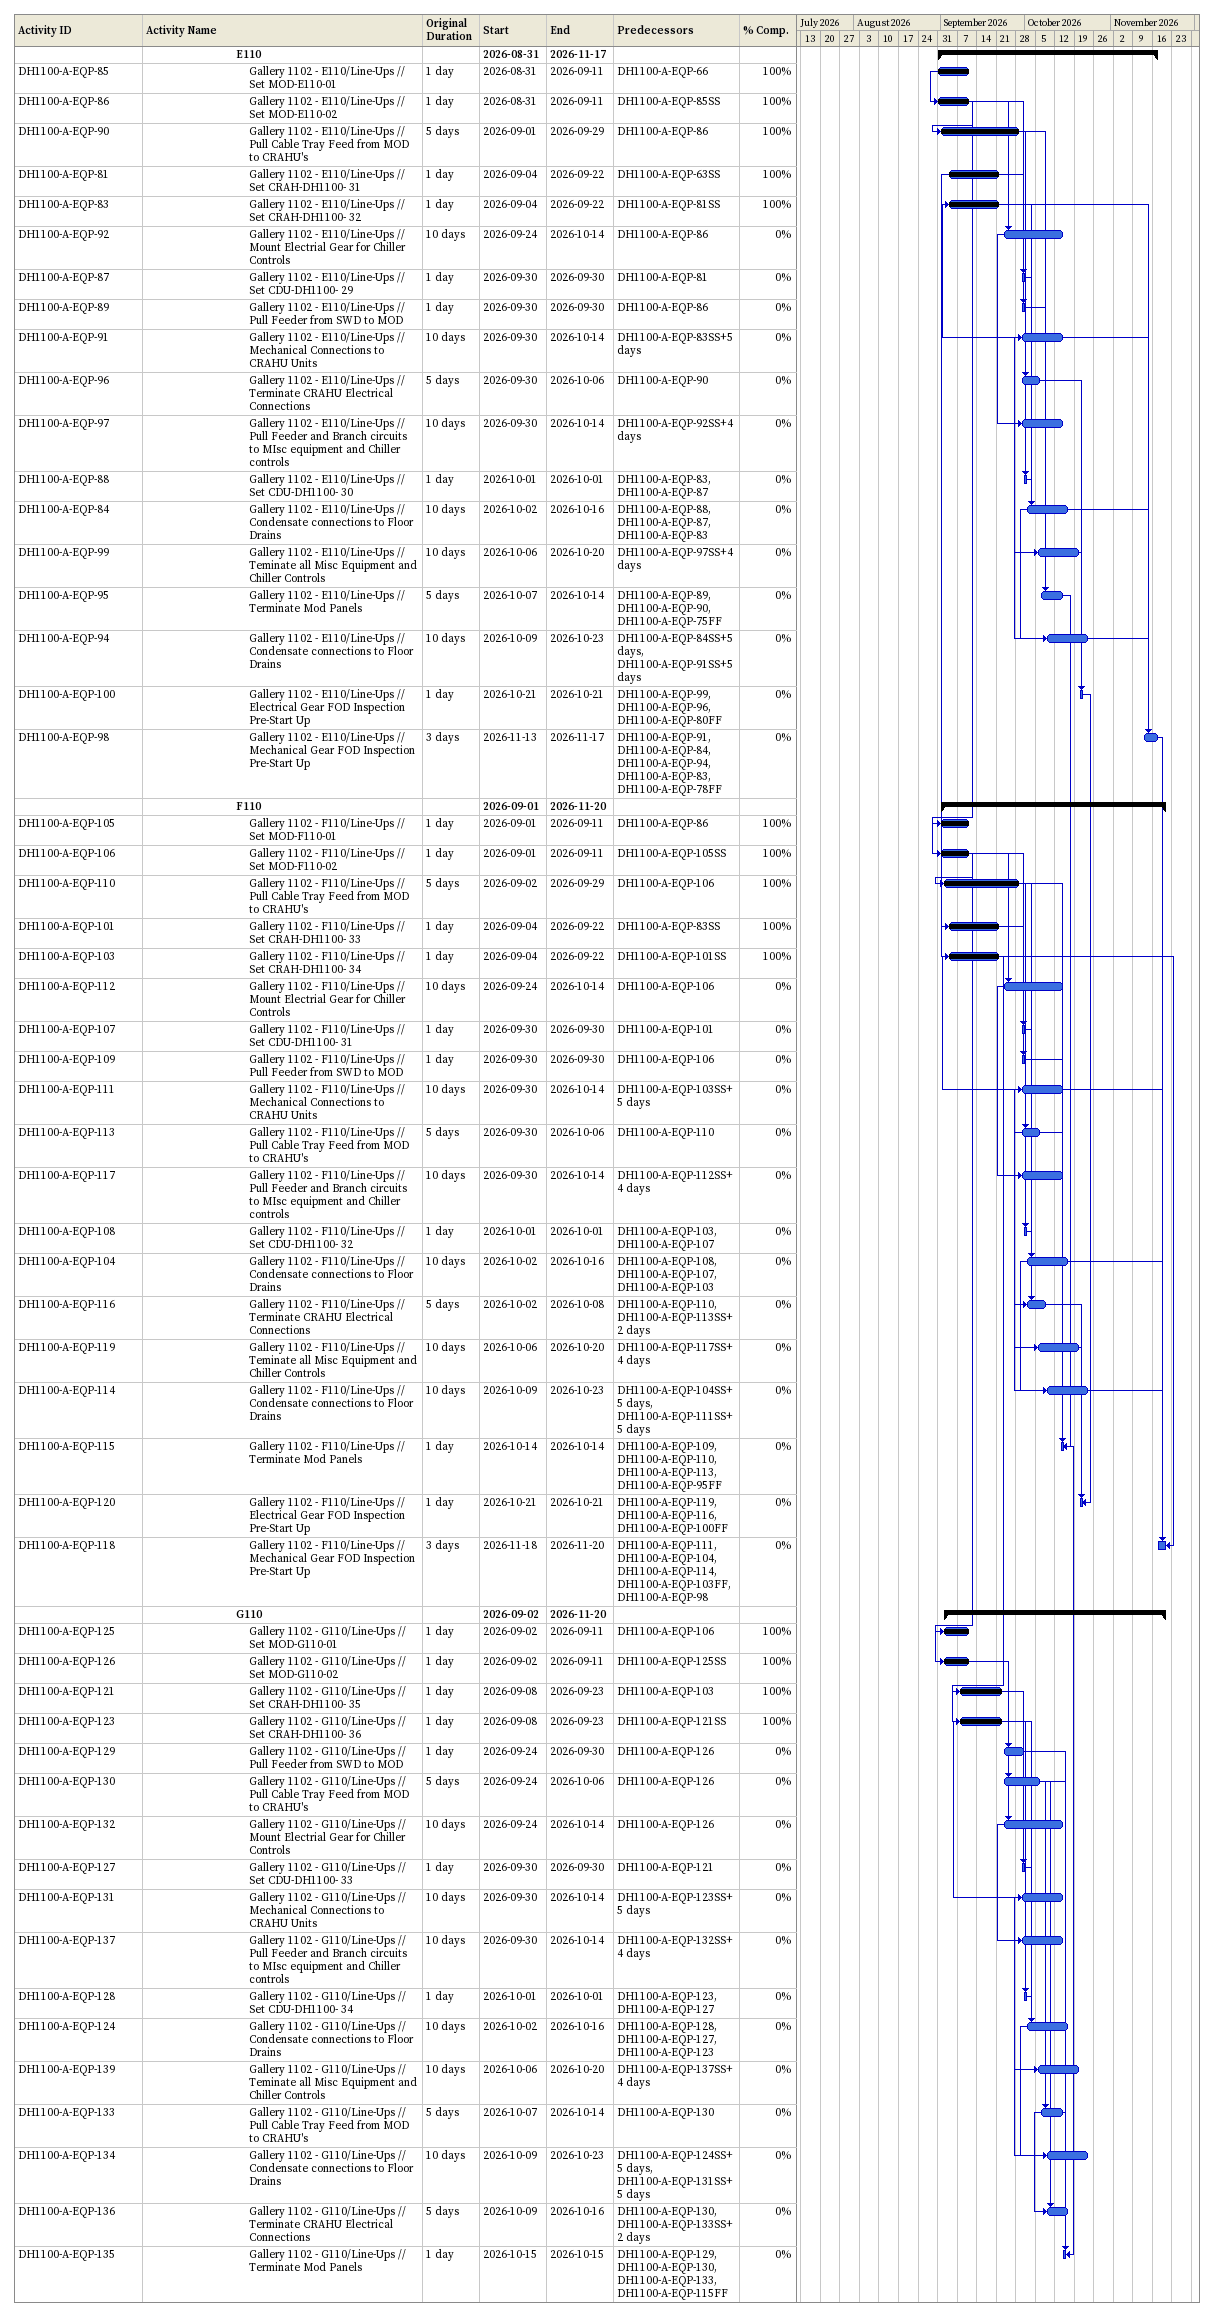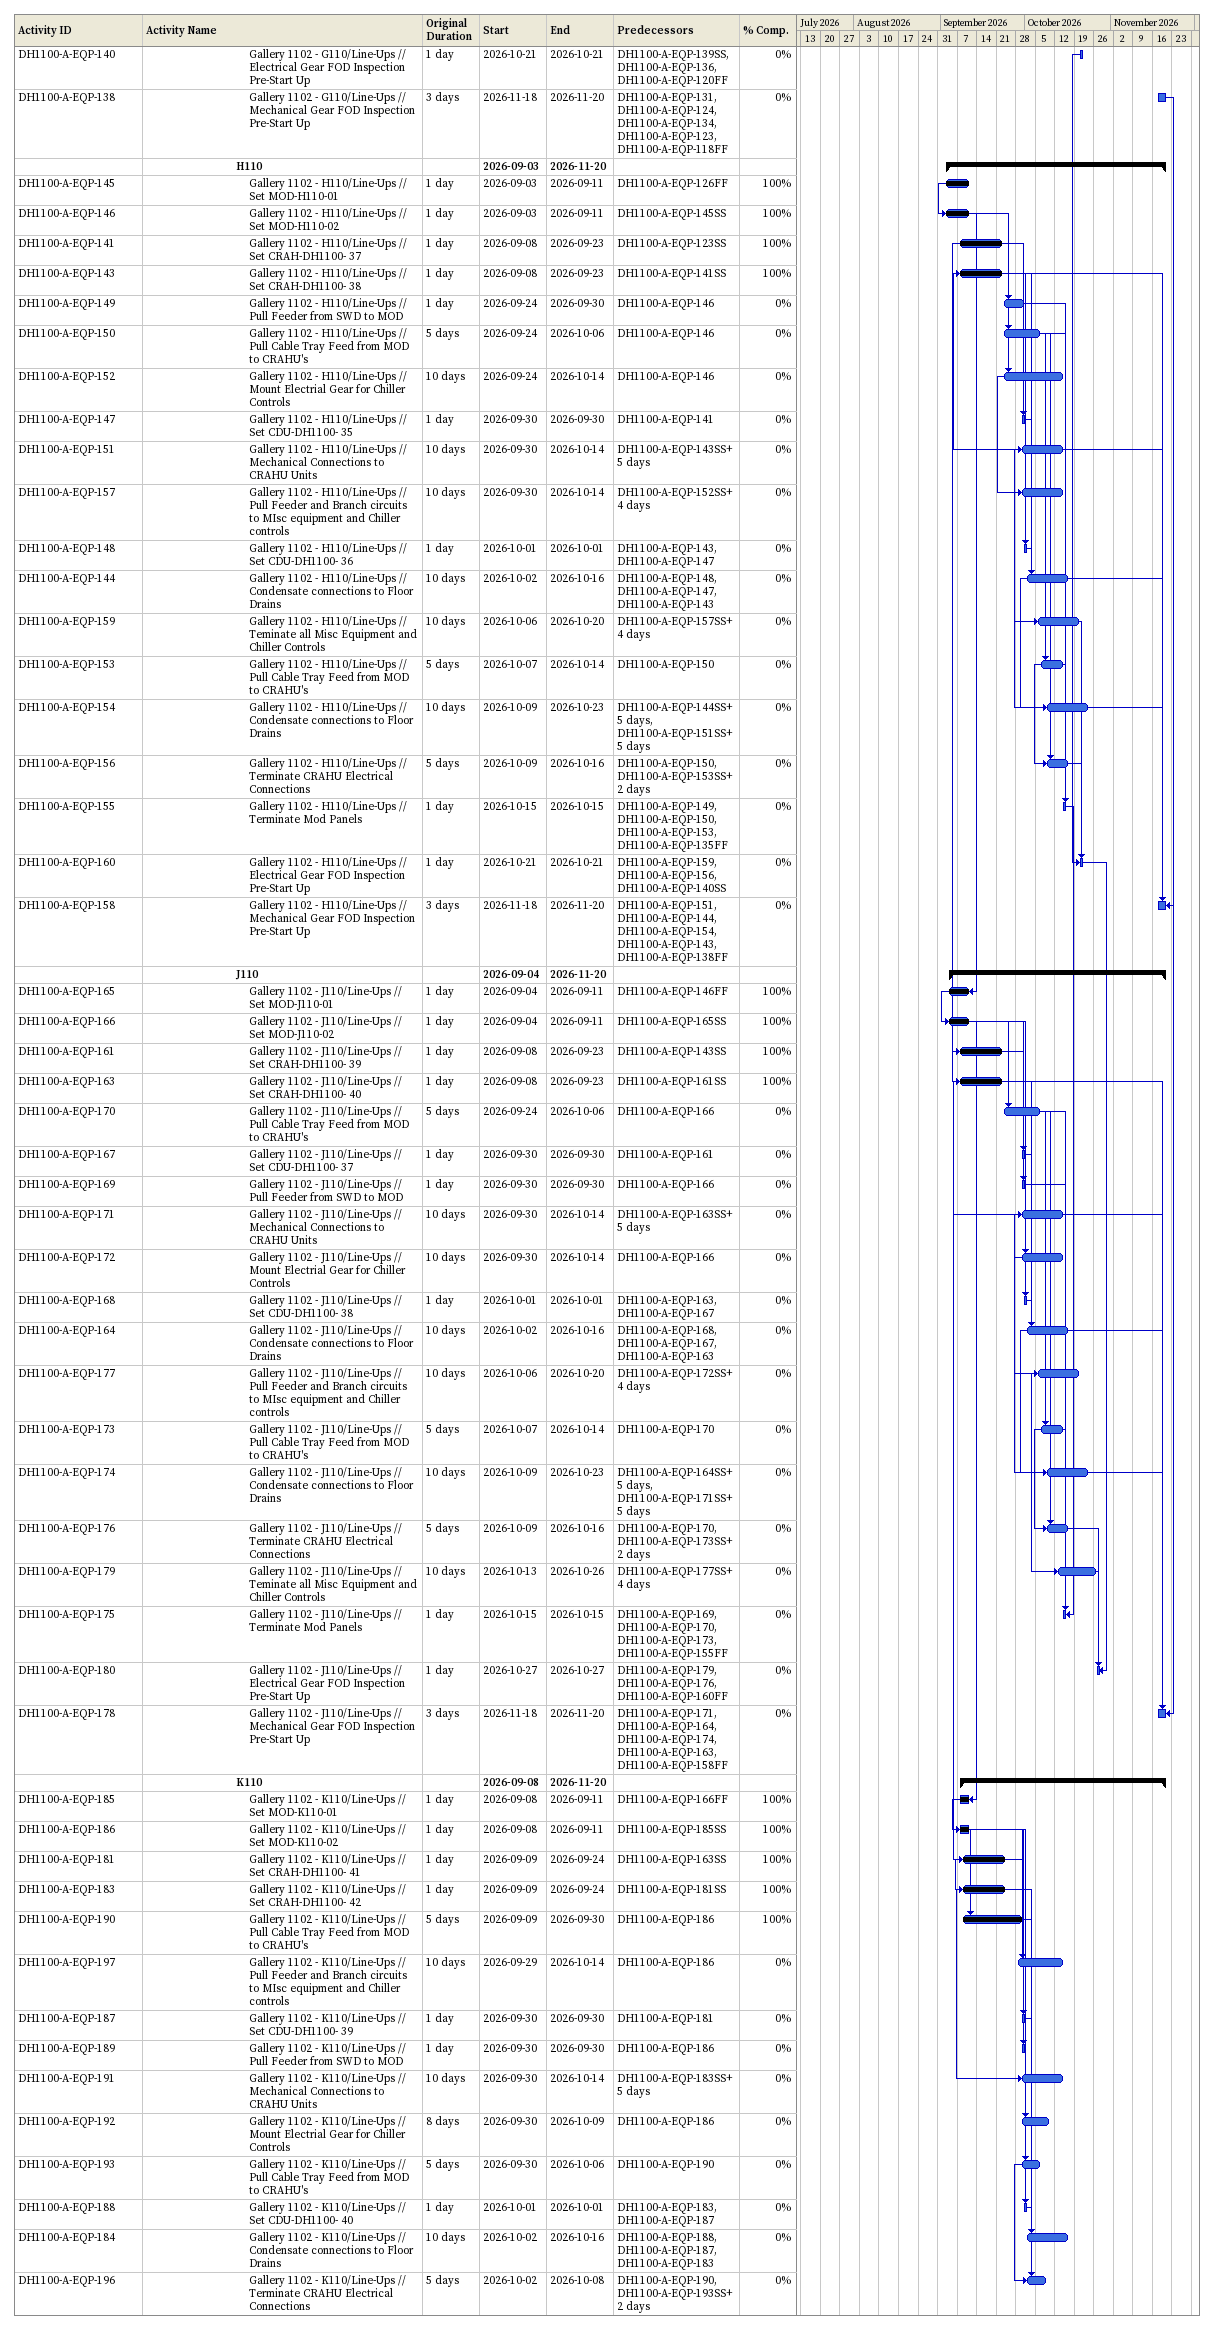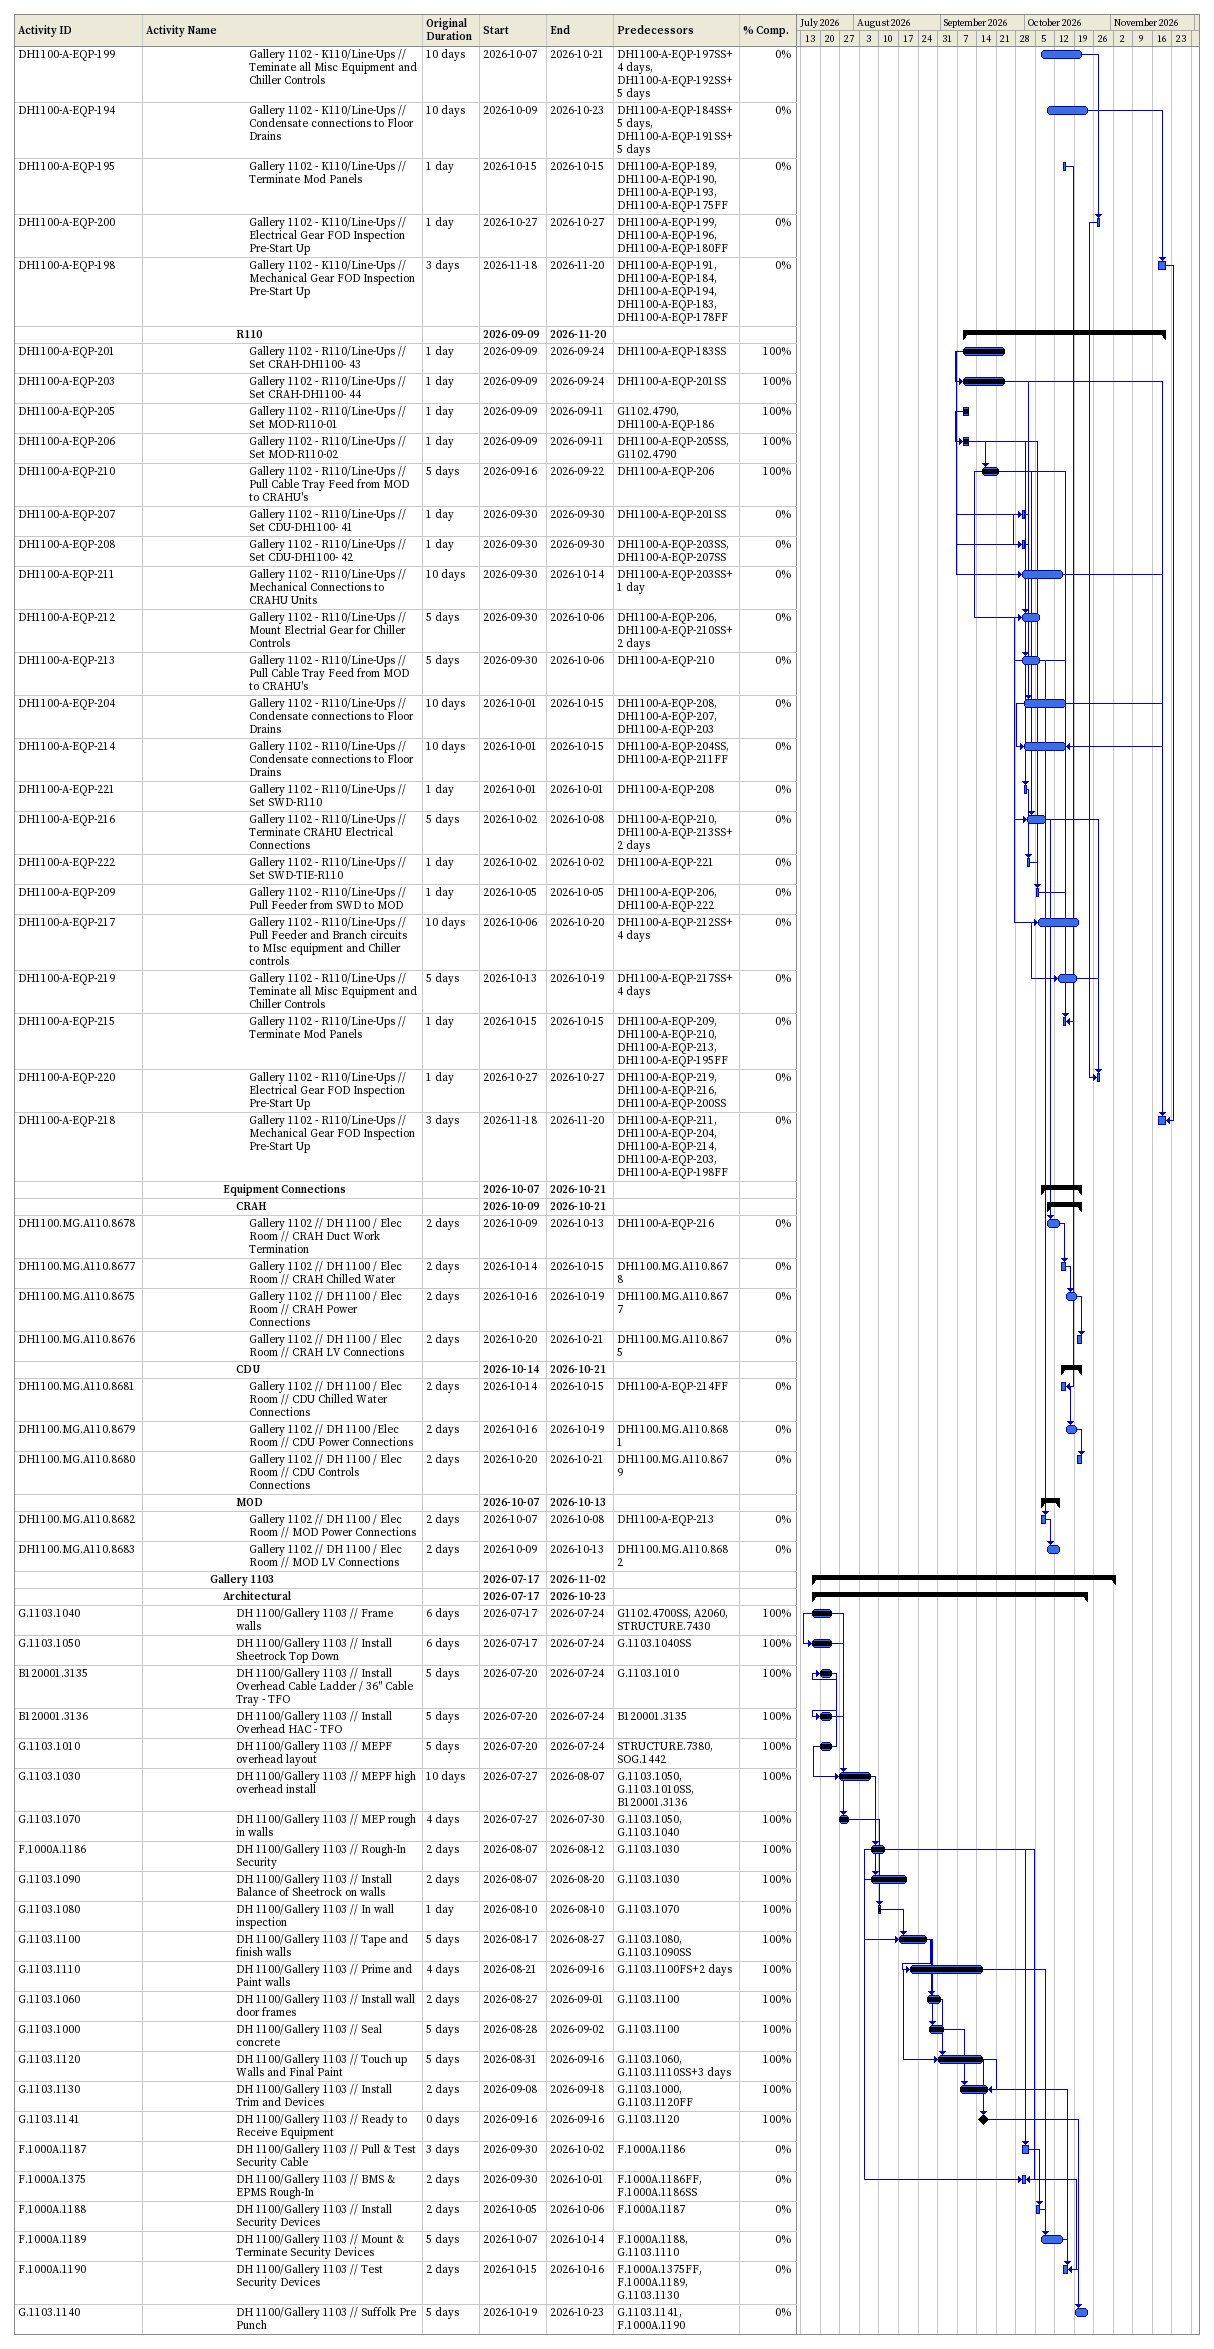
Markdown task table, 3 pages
| ID | Level | Task | Original duration | Start | Finish | Predecessors | % complete |
|---|---|---|---|---|---|---|---|
|  | 8 | **E110** |  | 2026-08-31 | 2026-11-17 |  |  |
| DH1100-A-EQP-85 | 9 | Gallery 1102 - E110/Line-Ups // Set MOD-E110-01 | 1d | 2026-08-31 | 2026-09-11 | DH1100-A-EQP-66 | 100 |
| DH1100-A-EQP-86 | 9 | Gallery 1102 - E110/Line-Ups // Set MOD-E110-02 | 1d | 2026-08-31 | 2026-09-11 | DH1100-A-EQP-85SS | 100 |
| DH1100-A-EQP-90 | 9 | Gallery 1102 - E110/Line-Ups // Pull Cable Tray Feed from MOD to CRAHU's | 5d | 2026-09-01 | 2026-09-29 | DH1100-A-EQP-86 | 100 |
| DH1100-A-EQP-81 | 9 | Gallery 1102 - E110/Line-Ups // Set CRAH-DH1100- 31 | 1d | 2026-09-04 | 2026-09-22 | DH1100-A-EQP-63SS | 100 |
| DH1100-A-EQP-83 | 9 | Gallery 1102 - E110/Line-Ups // Set CRAH-DH1100- 32 | 1d | 2026-09-04 | 2026-09-22 | DH1100-A-EQP-81SS | 100 |
| DH1100-A-EQP-92 | 9 | Gallery 1102 - E110/Line-Ups // Mount Electrial Gear for Chiller Controls | 10d | 2026-09-24 | 2026-10-14 | DH1100-A-EQP-86 | 0 |
| DH1100-A-EQP-87 | 9 | Gallery 1102 - E110/Line-Ups // Set CDU-DH1100- 29 | 1d | 2026-09-30 | 2026-09-30 | DH1100-A-EQP-81 | 0 |
| DH1100-A-EQP-89 | 9 | Gallery 1102 - E110/Line-Ups // Pull Feeder from SWD to MOD | 1d | 2026-09-30 | 2026-09-30 | DH1100-A-EQP-86 | 0 |
| DH1100-A-EQP-91 | 9 | Gallery 1102 - E110/Line-Ups // Mechanical Connections to CRAHU Units | 10d | 2026-09-30 | 2026-10-14 | DH1100-A-EQP-83SS+5d | 0 |
| DH1100-A-EQP-96 | 9 | Gallery 1102 - E110/Line-Ups // Terminate CRAHU Electrical Connections | 5d | 2026-09-30 | 2026-10-06 | DH1100-A-EQP-90 | 0 |
| DH1100-A-EQP-97 | 9 | Gallery 1102 - E110/Line-Ups // Pull Feeder and Branch circuits to MIsc equipment and Chiller controls | 10d | 2026-09-30 | 2026-10-14 | DH1100-A-EQP-92SS+4d | 0 |
| DH1100-A-EQP-88 | 9 | Gallery 1102 - E110/Line-Ups // Set CDU-DH1100- 30 | 1d | 2026-10-01 | 2026-10-01 | DH1100-A-EQP-83, DH1100-A-EQP-87 | 0 |
| DH1100-A-EQP-84 | 9 | Gallery 1102 - E110/Line-Ups // Condensate connections to Floor Drains | 10d | 2026-10-02 | 2026-10-16 | DH1100-A-EQP-88, DH1100-A-EQP-87, DH1100-A-EQP-83 | 0 |
| DH1100-A-EQP-99 | 9 | Gallery 1102 - E110/Line-Ups // Teminate all Misc Equipment and Chiller Controls | 10d | 2026-10-06 | 2026-10-20 | DH1100-A-EQP-97SS+4d | 0 |
| DH1100-A-EQP-95 | 9 | Gallery 1102 - E110/Line-Ups // Terminate Mod Panels | 5d | 2026-10-07 | 2026-10-14 | DH1100-A-EQP-89, DH1100-A-EQP-90, DH1100-A-EQP-75FF | 0 |
| DH1100-A-EQP-94 | 9 | Gallery 1102 - E110/Line-Ups // Condensate connections to Floor Drains | 10d | 2026-10-09 | 2026-10-23 | DH1100-A-EQP-84SS+5d, DH1100-A-EQP-91SS+5d | 0 |
| DH1100-A-EQP-100 | 9 | Gallery 1102 - E110/Line-Ups // Electrical Gear FOD Inspection Pre-Start Up | 1d | 2026-10-21 | 2026-10-21 | DH1100-A-EQP-99, DH1100-A-EQP-96, DH1100-A-EQP-80FF | 0 |
| DH1100-A-EQP-98 | 9 | Gallery 1102 - E110/Line-Ups // Mechanical Gear FOD Inspection Pre-Start Up | 3d | 2026-11-13 | 2026-11-17 | DH1100-A-EQP-91, DH1100-A-EQP-84, DH1100-A-EQP-94, DH1100-A-EQP-83, DH1100-A-EQP-78FF | 0 |
|  | 8 | **F110** |  | 2026-09-01 | 2026-11-20 |  |  |
| DH1100-A-EQP-105 | 9 | Gallery 1102 - F110/Line-Ups // Set MOD-F110-01 | 1d | 2026-09-01 | 2026-09-11 | DH1100-A-EQP-86 | 100 |
| DH1100-A-EQP-106 | 9 | Gallery 1102 - F110/Line-Ups // Set MOD-F110-02 | 1d | 2026-09-01 | 2026-09-11 | DH1100-A-EQP-105SS | 100 |
| DH1100-A-EQP-110 | 9 | Gallery 1102 - F110/Line-Ups // Pull Cable Tray Feed from MOD to CRAHU's | 5d | 2026-09-02 | 2026-09-29 | DH1100-A-EQP-106 | 100 |
| DH1100-A-EQP-101 | 9 | Gallery 1102 - F110/Line-Ups // Set CRAH-DH1100- 33 | 1d | 2026-09-04 | 2026-09-22 | DH1100-A-EQP-83SS | 100 |
| DH1100-A-EQP-103 | 9 | Gallery 1102 - F110/Line-Ups // Set CRAH-DH1100- 34 | 1d | 2026-09-04 | 2026-09-22 | DH1100-A-EQP-101SS | 100 |
| DH1100-A-EQP-112 | 9 | Gallery 1102 - F110/Line-Ups // Mount Electrial Gear for Chiller Controls | 10d | 2026-09-24 | 2026-10-14 | DH1100-A-EQP-106 | 0 |
| DH1100-A-EQP-107 | 9 | Gallery 1102 - F110/Line-Ups // Set CDU-DH1100- 31 | 1d | 2026-09-30 | 2026-09-30 | DH1100-A-EQP-101 | 0 |
| DH1100-A-EQP-109 | 9 | Gallery 1102 - F110/Line-Ups // Pull Feeder from SWD to MOD | 1d | 2026-09-30 | 2026-09-30 | DH1100-A-EQP-106 | 0 |
| DH1100-A-EQP-111 | 9 | Gallery 1102 - F110/Line-Ups // Mechanical Connections to CRAHU Units | 10d | 2026-09-30 | 2026-10-14 | DH1100-A-EQP-103SS+5d | 0 |
| DH1100-A-EQP-113 | 9 | Gallery 1102 - F110/Line-Ups // Pull Cable Tray Feed from MOD to CRAHU's | 5d | 2026-09-30 | 2026-10-06 | DH1100-A-EQP-110 | 0 |
| DH1100-A-EQP-117 | 9 | Gallery 1102 - F110/Line-Ups // Pull Feeder and Branch circuits to MIsc equipment and Chiller controls | 10d | 2026-09-30 | 2026-10-14 | DH1100-A-EQP-112SS+4d | 0 |
| DH1100-A-EQP-108 | 9 | Gallery 1102 - F110/Line-Ups // Set CDU-DH1100- 32 | 1d | 2026-10-01 | 2026-10-01 | DH1100-A-EQP-103, DH1100-A-EQP-107 | 0 |
| DH1100-A-EQP-104 | 9 | Gallery 1102 - F110/Line-Ups // Condensate connections to Floor Drains | 10d | 2026-10-02 | 2026-10-16 | DH1100-A-EQP-108, DH1100-A-EQP-107, DH1100-A-EQP-103 | 0 |
| DH1100-A-EQP-116 | 9 | Gallery 1102 - F110/Line-Ups // Terminate CRAHU Electrical Connections | 5d | 2026-10-02 | 2026-10-08 | DH1100-A-EQP-110, DH1100-A-EQP-113SS+2d | 0 |
| DH1100-A-EQP-119 | 9 | Gallery 1102 - F110/Line-Ups // Teminate all Misc Equipment and Chiller Controls | 10d | 2026-10-06 | 2026-10-20 | DH1100-A-EQP-117SS+4d | 0 |
| DH1100-A-EQP-114 | 9 | Gallery 1102 - F110/Line-Ups // Condensate connections to Floor Drains | 10d | 2026-10-09 | 2026-10-23 | DH1100-A-EQP-104SS+5d, DH1100-A-EQP-111SS+5d | 0 |
| DH1100-A-EQP-115 | 9 | Gallery 1102 - F110/Line-Ups // Terminate Mod Panels | 1d | 2026-10-14 | 2026-10-14 | DH1100-A-EQP-109, DH1100-A-EQP-110, DH1100-A-EQP-113, DH1100-A-EQP-95FF | 0 |
| DH1100-A-EQP-120 | 9 | Gallery 1102 - F110/Line-Ups // Electrical Gear FOD Inspection Pre-Start Up | 1d | 2026-10-21 | 2026-10-21 | DH1100-A-EQP-119, DH1100-A-EQP-116, DH1100-A-EQP-100FF | 0 |
| DH1100-A-EQP-118 | 9 | Gallery 1102 - F110/Line-Ups // Mechanical Gear FOD Inspection Pre-Start Up | 3d | 2026-11-18 | 2026-11-20 | DH1100-A-EQP-111, DH1100-A-EQP-104, DH1100-A-EQP-114, DH1100-A-EQP-103FF, DH1100-A-EQP-98 | 0 |
|  | 8 | **G110** |  | 2026-09-02 | 2026-11-20 |  |  |
| DH1100-A-EQP-125 | 9 | Gallery 1102 - G110/Line-Ups // Set MOD-G110-01 | 1d | 2026-09-02 | 2026-09-11 | DH1100-A-EQP-106 | 100 |
| DH1100-A-EQP-126 | 9 | Gallery 1102 - G110/Line-Ups // Set MOD-G110-02 | 1d | 2026-09-02 | 2026-09-11 | DH1100-A-EQP-125SS | 100 |
| DH1100-A-EQP-121 | 9 | Gallery 1102 - G110/Line-Ups // Set CRAH-DH1100- 35 | 1d | 2026-09-08 | 2026-09-23 | DH1100-A-EQP-103 | 100 |
| DH1100-A-EQP-123 | 9 | Gallery 1102 - G110/Line-Ups // Set CRAH-DH1100- 36 | 1d | 2026-09-08 | 2026-09-23 | DH1100-A-EQP-121SS | 100 |
| DH1100-A-EQP-129 | 9 | Gallery 1102 - G110/Line-Ups // Pull Feeder from SWD to MOD | 1d | 2026-09-24 | 2026-09-30 | DH1100-A-EQP-126 | 0 |
| DH1100-A-EQP-130 | 9 | Gallery 1102 - G110/Line-Ups // Pull Cable Tray Feed from MOD to CRAHU's | 5d | 2026-09-24 | 2026-10-06 | DH1100-A-EQP-126 | 0 |
| DH1100-A-EQP-132 | 9 | Gallery 1102 - G110/Line-Ups // Mount Electrial Gear for Chiller Controls | 10d | 2026-09-24 | 2026-10-14 | DH1100-A-EQP-126 | 0 |
| DH1100-A-EQP-127 | 9 | Gallery 1102 - G110/Line-Ups // Set CDU-DH1100- 33 | 1d | 2026-09-30 | 2026-09-30 | DH1100-A-EQP-121 | 0 |
| DH1100-A-EQP-131 | 9 | Gallery 1102 - G110/Line-Ups // Mechanical Connections to CRAHU Units | 10d | 2026-09-30 | 2026-10-14 | DH1100-A-EQP-123SS+5d | 0 |
| DH1100-A-EQP-137 | 9 | Gallery 1102 - G110/Line-Ups // Pull Feeder and Branch circuits to MIsc equipment and Chiller controls | 10d | 2026-09-30 | 2026-10-14 | DH1100-A-EQP-132SS+4d | 0 |
| DH1100-A-EQP-128 | 9 | Gallery 1102 - G110/Line-Ups // Set CDU-DH1100- 34 | 1d | 2026-10-01 | 2026-10-01 | DH1100-A-EQP-123, DH1100-A-EQP-127 | 0 |
| DH1100-A-EQP-124 | 9 | Gallery 1102 - G110/Line-Ups // Condensate connections to Floor Drains | 10d | 2026-10-02 | 2026-10-16 | DH1100-A-EQP-128, DH1100-A-EQP-127, DH1100-A-EQP-123 | 0 |
| DH1100-A-EQP-139 | 9 | Gallery 1102 - G110/Line-Ups // Teminate all Misc Equipment and Chiller Controls | 10d | 2026-10-06 | 2026-10-20 | DH1100-A-EQP-137SS+4d | 0 |
| DH1100-A-EQP-133 | 9 | Gallery 1102 - G110/Line-Ups // Pull Cable Tray Feed from MOD to CRAHU's | 5d | 2026-10-07 | 2026-10-14 | DH1100-A-EQP-130 | 0 |
| DH1100-A-EQP-134 | 9 | Gallery 1102 - G110/Line-Ups // Condensate connections to Floor Drains | 10d | 2026-10-09 | 2026-10-23 | DH1100-A-EQP-124SS+5d, DH1100-A-EQP-131SS+5d | 0 |
| DH1100-A-EQP-136 | 9 | Gallery 1102 - G110/Line-Ups // Terminate CRAHU Electrical Connections | 5d | 2026-10-09 | 2026-10-16 | DH1100-A-EQP-130, DH1100-A-EQP-133SS+2d | 0 |
| DH1100-A-EQP-135 | 9 | Gallery 1102 - G110/Line-Ups // Terminate Mod Panels | 1d | 2026-10-15 | 2026-10-15 | DH1100-A-EQP-129, DH1100-A-EQP-130, DH1100-A-EQP-133, DH1100-A-EQP-115FF | 0 |
| DH1100-A-EQP-140 | 9 | Gallery 1102 - G110/Line-Ups // Electrical Gear FOD Inspection Pre-Start Up | 1d | 2026-10-21 | 2026-10-21 | DH1100-A-EQP-139SS, DH1100-A-EQP-136, DH1100-A-EQP-120FF | 0 |
| DH1100-A-EQP-138 | 9 | Gallery 1102 - G110/Line-Ups // Mechanical Gear FOD Inspection Pre-Start Up | 3d | 2026-11-18 | 2026-11-20 | DH1100-A-EQP-131, DH1100-A-EQP-124, DH1100-A-EQP-134, DH1100-A-EQP-123, DH1100-A-EQP-118FF | 0 |
|  | 8 | **H110** |  | 2026-09-03 | 2026-11-20 |  |  |
| DH1100-A-EQP-145 | 9 | Gallery 1102 - H110/Line-Ups // Set MOD-H110-01 | 1d | 2026-09-03 | 2026-09-11 | DH1100-A-EQP-126FF | 100 |
| DH1100-A-EQP-146 | 9 | Gallery 1102 - H110/Line-Ups // Set MOD-H110-02 | 1d | 2026-09-03 | 2026-09-11 | DH1100-A-EQP-145SS | 100 |
| DH1100-A-EQP-141 | 9 | Gallery 1102 - H110/Line-Ups // Set CRAH-DH1100- 37 | 1d | 2026-09-08 | 2026-09-23 | DH1100-A-EQP-123SS | 100 |
| DH1100-A-EQP-143 | 9 | Gallery 1102 - H110/Line-Ups // Set CRAH-DH1100- 38 | 1d | 2026-09-08 | 2026-09-23 | DH1100-A-EQP-141SS | 100 |
| DH1100-A-EQP-149 | 9 | Gallery 1102 - H110/Line-Ups // Pull Feeder from SWD to MOD | 1d | 2026-09-24 | 2026-09-30 | DH1100-A-EQP-146 | 0 |
| DH1100-A-EQP-150 | 9 | Gallery 1102 - H110/Line-Ups // Pull Cable Tray Feed from MOD to CRAHU's | 5d | 2026-09-24 | 2026-10-06 | DH1100-A-EQP-146 | 0 |
| DH1100-A-EQP-152 | 9 | Gallery 1102 - H110/Line-Ups // Mount Electrial Gear for Chiller Controls | 10d | 2026-09-24 | 2026-10-14 | DH1100-A-EQP-146 | 0 |
| DH1100-A-EQP-147 | 9 | Gallery 1102 - H110/Line-Ups // Set CDU-DH1100- 35 | 1d | 2026-09-30 | 2026-09-30 | DH1100-A-EQP-141 | 0 |
| DH1100-A-EQP-151 | 9 | Gallery 1102 - H110/Line-Ups // Mechanical Connections to CRAHU Units | 10d | 2026-09-30 | 2026-10-14 | DH1100-A-EQP-143SS+5d | 0 |
| DH1100-A-EQP-157 | 9 | Gallery 1102 - H110/Line-Ups // Pull Feeder and Branch circuits to MIsc equipment and Chiller controls | 10d | 2026-09-30 | 2026-10-14 | DH1100-A-EQP-152SS+4d | 0 |
| DH1100-A-EQP-148 | 9 | Gallery 1102 - H110/Line-Ups // Set CDU-DH1100- 36 | 1d | 2026-10-01 | 2026-10-01 | DH1100-A-EQP-143, DH1100-A-EQP-147 | 0 |
| DH1100-A-EQP-144 | 9 | Gallery 1102 - H110/Line-Ups // Condensate connections to Floor Drains | 10d | 2026-10-02 | 2026-10-16 | DH1100-A-EQP-148, DH1100-A-EQP-147, DH1100-A-EQP-143 | 0 |
| DH1100-A-EQP-159 | 9 | Gallery 1102 - H110/Line-Ups // Teminate all Misc Equipment and Chiller Controls | 10d | 2026-10-06 | 2026-10-20 | DH1100-A-EQP-157SS+4d | 0 |
| DH1100-A-EQP-153 | 9 | Gallery 1102 - H110/Line-Ups // Pull Cable Tray Feed from MOD to CRAHU's | 5d | 2026-10-07 | 2026-10-14 | DH1100-A-EQP-150 | 0 |
| DH1100-A-EQP-154 | 9 | Gallery 1102 - H110/Line-Ups // Condensate connections to Floor Drains | 10d | 2026-10-09 | 2026-10-23 | DH1100-A-EQP-144SS+5d, DH1100-A-EQP-151SS+5d | 0 |
| DH1100-A-EQP-156 | 9 | Gallery 1102 - H110/Line-Ups // Terminate CRAHU Electrical Connections | 5d | 2026-10-09 | 2026-10-16 | DH1100-A-EQP-150, DH1100-A-EQP-153SS+2d | 0 |
| DH1100-A-EQP-155 | 9 | Gallery 1102 - H110/Line-Ups // Terminate Mod Panels | 1d | 2026-10-15 | 2026-10-15 | DH1100-A-EQP-149, DH1100-A-EQP-150, DH1100-A-EQP-153, DH1100-A-EQP-135FF | 0 |
| DH1100-A-EQP-160 | 9 | Gallery 1102 - H110/Line-Ups // Electrical Gear FOD Inspection Pre-Start Up | 1d | 2026-10-21 | 2026-10-21 | DH1100-A-EQP-159, DH1100-A-EQP-156, DH1100-A-EQP-140SS | 0 |
| DH1100-A-EQP-158 | 9 | Gallery 1102 - H110/Line-Ups // Mechanical Gear FOD Inspection Pre-Start Up | 3d | 2026-11-18 | 2026-11-20 | DH1100-A-EQP-151, DH1100-A-EQP-144, DH1100-A-EQP-154, DH1100-A-EQP-143, DH1100-A-EQP-138FF | 0 |
|  | 8 | **J110** |  | 2026-09-04 | 2026-11-20 |  |  |
| DH1100-A-EQP-165 | 9 | Gallery 1102 - J110/Line-Ups // Set MOD-J110-01 | 1d | 2026-09-04 | 2026-09-11 | DH1100-A-EQP-146FF | 100 |
| DH1100-A-EQP-166 | 9 | Gallery 1102 - J110/Line-Ups // Set MOD-J110-02 | 1d | 2026-09-04 | 2026-09-11 | DH1100-A-EQP-165SS | 100 |
| DH1100-A-EQP-161 | 9 | Gallery 1102 - J110/Line-Ups // Set CRAH-DH1100- 39 | 1d | 2026-09-08 | 2026-09-23 | DH1100-A-EQP-143SS | 100 |
| DH1100-A-EQP-163 | 9 | Gallery 1102 - J110/Line-Ups // Set CRAH-DH1100- 40 | 1d | 2026-09-08 | 2026-09-23 | DH1100-A-EQP-161SS | 100 |
| DH1100-A-EQP-170 | 9 | Gallery 1102 - J110/Line-Ups // Pull Cable Tray Feed from MOD to CRAHU's | 5d | 2026-09-24 | 2026-10-06 | DH1100-A-EQP-166 | 0 |
| DH1100-A-EQP-167 | 9 | Gallery 1102 - J110/Line-Ups // Set CDU-DH1100- 37 | 1d | 2026-09-30 | 2026-09-30 | DH1100-A-EQP-161 | 0 |
| DH1100-A-EQP-169 | 9 | Gallery 1102 - J110/Line-Ups // Pull Feeder from SWD to MOD | 1d | 2026-09-30 | 2026-09-30 | DH1100-A-EQP-166 | 0 |
| DH1100-A-EQP-171 | 9 | Gallery 1102 - J110/Line-Ups // Mechanical Connections to CRAHU Units | 10d | 2026-09-30 | 2026-10-14 | DH1100-A-EQP-163SS+5d | 0 |
| DH1100-A-EQP-172 | 9 | Gallery 1102 - J110/Line-Ups // Mount Electrial Gear for Chiller Controls | 10d | 2026-09-30 | 2026-10-14 | DH1100-A-EQP-166 | 0 |
| DH1100-A-EQP-168 | 9 | Gallery 1102 - J110/Line-Ups // Set CDU-DH1100- 38 | 1d | 2026-10-01 | 2026-10-01 | DH1100-A-EQP-163, DH1100-A-EQP-167 | 0 |
| DH1100-A-EQP-164 | 9 | Gallery 1102 - J110/Line-Ups // Condensate connections to Floor Drains | 10d | 2026-10-02 | 2026-10-16 | DH1100-A-EQP-168, DH1100-A-EQP-167, DH1100-A-EQP-163 | 0 |
| DH1100-A-EQP-177 | 9 | Gallery 1102 - J110/Line-Ups // Pull Feeder and Branch circuits to MIsc equipment and Chiller controls | 10d | 2026-10-06 | 2026-10-20 | DH1100-A-EQP-172SS+4d | 0 |
| DH1100-A-EQP-173 | 9 | Gallery 1102 - J110/Line-Ups // Pull Cable Tray Feed from MOD to CRAHU's | 5d | 2026-10-07 | 2026-10-14 | DH1100-A-EQP-170 | 0 |
| DH1100-A-EQP-174 | 9 | Gallery 1102 - J110/Line-Ups // Condensate connections to Floor Drains | 10d | 2026-10-09 | 2026-10-23 | DH1100-A-EQP-164SS+5d, DH1100-A-EQP-171SS+5d | 0 |
| DH1100-A-EQP-176 | 9 | Gallery 1102 - J110/Line-Ups // Terminate CRAHU Electrical Connections | 5d | 2026-10-09 | 2026-10-16 | DH1100-A-EQP-170, DH1100-A-EQP-173SS+2d | 0 |
| DH1100-A-EQP-179 | 9 | Gallery 1102 - J110/Line-Ups // Teminate all Misc Equipment and Chiller Controls | 10d | 2026-10-13 | 2026-10-26 | DH1100-A-EQP-177SS+4d | 0 |
| DH1100-A-EQP-175 | 9 | Gallery 1102 - J110/Line-Ups // Terminate Mod Panels | 1d | 2026-10-15 | 2026-10-15 | DH1100-A-EQP-169, DH1100-A-EQP-170, DH1100-A-EQP-173, DH1100-A-EQP-155FF | 0 |
| DH1100-A-EQP-180 | 9 | Gallery 1102 - J110/Line-Ups // Electrical Gear FOD Inspection Pre-Start Up | 1d | 2026-10-27 | 2026-10-27 | DH1100-A-EQP-179, DH1100-A-EQP-176, DH1100-A-EQP-160FF | 0 |
| DH1100-A-EQP-178 | 9 | Gallery 1102 - J110/Line-Ups // Mechanical Gear FOD Inspection Pre-Start Up | 3d | 2026-11-18 | 2026-11-20 | DH1100-A-EQP-171, DH1100-A-EQP-164, DH1100-A-EQP-174, DH1100-A-EQP-163, DH1100-A-EQP-158FF | 0 |
|  | 8 | **K110** |  | 2026-09-08 | 2026-11-20 |  |  |
| DH1100-A-EQP-185 | 9 | Gallery 1102 - K110/Line-Ups // Set MOD-K110-01 | 1d | 2026-09-08 | 2026-09-11 | DH1100-A-EQP-166FF | 100 |
| DH1100-A-EQP-186 | 9 | Gallery 1102 - K110/Line-Ups // Set MOD-K110-02 | 1d | 2026-09-08 | 2026-09-11 | DH1100-A-EQP-185SS | 100 |
| DH1100-A-EQP-181 | 9 | Gallery 1102 - K110/Line-Ups // Set CRAH-DH1100- 41 | 1d | 2026-09-09 | 2026-09-24 | DH1100-A-EQP-163SS | 100 |
| DH1100-A-EQP-183 | 9 | Gallery 1102 - K110/Line-Ups // Set CRAH-DH1100- 42 | 1d | 2026-09-09 | 2026-09-24 | DH1100-A-EQP-181SS | 100 |
| DH1100-A-EQP-190 | 9 | Gallery 1102 - K110/Line-Ups // Pull Cable Tray Feed from MOD to CRAHU's | 5d | 2026-09-09 | 2026-09-30 | DH1100-A-EQP-186 | 100 |
| DH1100-A-EQP-197 | 9 | Gallery 1102 - K110/Line-Ups // Pull Feeder and Branch circuits to MIsc equipment and Chiller controls | 10d | 2026-09-29 | 2026-10-14 | DH1100-A-EQP-186 | 0 |
| DH1100-A-EQP-187 | 9 | Gallery 1102 - K110/Line-Ups // Set CDU-DH1100- 39 | 1d | 2026-09-30 | 2026-09-30 | DH1100-A-EQP-181 | 0 |
| DH1100-A-EQP-189 | 9 | Gallery 1102 - K110/Line-Ups // Pull Feeder from SWD to MOD | 1d | 2026-09-30 | 2026-09-30 | DH1100-A-EQP-186 | 0 |
| DH1100-A-EQP-191 | 9 | Gallery 1102 - K110/Line-Ups // Mechanical Connections to CRAHU Units | 10d | 2026-09-30 | 2026-10-14 | DH1100-A-EQP-183SS+5d | 0 |
| DH1100-A-EQP-192 | 9 | Gallery 1102 - K110/Line-Ups // Mount Electrial Gear for Chiller Controls | 8d | 2026-09-30 | 2026-10-09 | DH1100-A-EQP-186 | 0 |
| DH1100-A-EQP-193 | 9 | Gallery 1102 - K110/Line-Ups // Pull Cable Tray Feed from MOD to CRAHU's | 5d | 2026-09-30 | 2026-10-06 | DH1100-A-EQP-190 | 0 |
| DH1100-A-EQP-188 | 9 | Gallery 1102 - K110/Line-Ups // Set CDU-DH1100- 40 | 1d | 2026-10-01 | 2026-10-01 | DH1100-A-EQP-183, DH1100-A-EQP-187 | 0 |
| DH1100-A-EQP-184 | 9 | Gallery 1102 - K110/Line-Ups // Condensate connections to Floor Drains | 10d | 2026-10-02 | 2026-10-16 | DH1100-A-EQP-188, DH1100-A-EQP-187, DH1100-A-EQP-183 | 0 |
| DH1100-A-EQP-196 | 9 | Gallery 1102 - K110/Line-Ups // Terminate CRAHU Electrical Connections | 5d | 2026-10-02 | 2026-10-08 | DH1100-A-EQP-190, DH1100-A-EQP-193SS+2d | 0 |
| DH1100-A-EQP-199 | 9 | Gallery 1102 - K110/Line-Ups // Teminate all Misc Equipment and Chiller Controls | 10d | 2026-10-07 | 2026-10-21 | DH1100-A-EQP-197SS+4d, DH1100-A-EQP-192SS+5d | 0 |
| DH1100-A-EQP-194 | 9 | Gallery 1102 - K110/Line-Ups // Condensate connections to Floor Drains | 10d | 2026-10-09 | 2026-10-23 | DH1100-A-EQP-184SS+5d, DH1100-A-EQP-191SS+5d | 0 |
| DH1100-A-EQP-195 | 9 | Gallery 1102 - K110/Line-Ups // Terminate Mod Panels | 1d | 2026-10-15 | 2026-10-15 | DH1100-A-EQP-189, DH1100-A-EQP-190, DH1100-A-EQP-193, DH1100-A-EQP-175FF | 0 |
| DH1100-A-EQP-200 | 9 | Gallery 1102 - K110/Line-Ups // Electrical Gear FOD Inspection Pre-Start Up | 1d | 2026-10-27 | 2026-10-27 | DH1100-A-EQP-199, DH1100-A-EQP-196, DH1100-A-EQP-180FF | 0 |
| DH1100-A-EQP-198 | 9 | Gallery 1102 - K110/Line-Ups // Mechanical Gear FOD Inspection Pre-Start Up | 3d | 2026-11-18 | 2026-11-20 | DH1100-A-EQP-191, DH1100-A-EQP-184, DH1100-A-EQP-194, DH1100-A-EQP-183, DH1100-A-EQP-178FF | 0 |
|  | 8 | **R110** |  | 2026-09-09 | 2026-11-20 |  |  |
| DH1100-A-EQP-201 | 9 | Gallery 1102 - R110/Line-Ups // Set CRAH-DH1100- 43 | 1d | 2026-09-09 | 2026-09-24 | DH1100-A-EQP-183SS | 100 |
| DH1100-A-EQP-203 | 9 | Gallery 1102 - R110/Line-Ups // Set CRAH-DH1100- 44 | 1d | 2026-09-09 | 2026-09-24 | DH1100-A-EQP-201SS | 100 |
| DH1100-A-EQP-205 | 9 | Gallery 1102 - R110/Line-Ups // Set MOD-R110-01 | 1d | 2026-09-09 | 2026-09-11 | G1102.4790, DH1100-A-EQP-186 | 100 |
| DH1100-A-EQP-206 | 9 | Gallery 1102 - R110/Line-Ups // Set MOD-R110-02 | 1d | 2026-09-09 | 2026-09-11 | DH1100-A-EQP-205SS, G1102.4790 | 100 |
| DH1100-A-EQP-210 | 9 | Gallery 1102 - R110/Line-Ups // Pull Cable Tray Feed from MOD to CRAHU's | 5d | 2026-09-16 | 2026-09-22 | DH1100-A-EQP-206 | 100 |
| DH1100-A-EQP-207 | 9 | Gallery 1102 - R110/Line-Ups // Set CDU-DH1100- 41 | 1d | 2026-09-30 | 2026-09-30 | DH1100-A-EQP-201SS | 0 |
| DH1100-A-EQP-208 | 9 | Gallery 1102 - R110/Line-Ups // Set CDU-DH1100- 42 | 1d | 2026-09-30 | 2026-09-30 | DH1100-A-EQP-203SS, DH1100-A-EQP-207SS | 0 |
| DH1100-A-EQP-211 | 9 | Gallery 1102 - R110/Line-Ups // Mechanical Connections to CRAHU Units | 10d | 2026-09-30 | 2026-10-14 | DH1100-A-EQP-203SS+1d | 0 |
| DH1100-A-EQP-212 | 9 | Gallery 1102 - R110/Line-Ups // Mount Electrial Gear for Chiller Controls | 5d | 2026-09-30 | 2026-10-06 | DH1100-A-EQP-206, DH1100-A-EQP-210SS+2d | 0 |
| DH1100-A-EQP-213 | 9 | Gallery 1102 - R110/Line-Ups // Pull Cable Tray Feed from MOD to CRAHU's | 5d | 2026-09-30 | 2026-10-06 | DH1100-A-EQP-210 | 0 |
| DH1100-A-EQP-204 | 9 | Gallery 1102 - R110/Line-Ups // Condensate connections to Floor Drains | 10d | 2026-10-01 | 2026-10-15 | DH1100-A-EQP-208, DH1100-A-EQP-207, DH1100-A-EQP-203 | 0 |
| DH1100-A-EQP-214 | 9 | Gallery 1102 - R110/Line-Ups // Condensate connections to Floor Drains | 10d | 2026-10-01 | 2026-10-15 | DH1100-A-EQP-204SS, DH1100-A-EQP-211FF | 0 |
| DH1100-A-EQP-221 | 9 | Gallery 1102 - R110/Line-Ups // Set SWD-R110 | 1d | 2026-10-01 | 2026-10-01 | DH1100-A-EQP-208 | 0 |
| DH1100-A-EQP-216 | 9 | Gallery 1102 - R110/Line-Ups // Terminate CRAHU Electrical Connections | 5d | 2026-10-02 | 2026-10-08 | DH1100-A-EQP-210, DH1100-A-EQP-213SS+2d | 0 |
| DH1100-A-EQP-222 | 9 | Gallery 1102 - R110/Line-Ups // Set SWD-TIE-R110 | 1d | 2026-10-02 | 2026-10-02 | DH1100-A-EQP-221 | 0 |
| DH1100-A-EQP-209 | 9 | Gallery 1102 - R110/Line-Ups // Pull Feeder from SWD to MOD | 1d | 2026-10-05 | 2026-10-05 | DH1100-A-EQP-206, DH1100-A-EQP-222 | 0 |
| DH1100-A-EQP-217 | 9 | Gallery 1102 - R110/Line-Ups // Pull Feeder and Branch circuits to MIsc equipment and Chiller controls | 10d | 2026-10-06 | 2026-10-20 | DH1100-A-EQP-212SS+4d | 0 |
| DH1100-A-EQP-219 | 9 | Gallery 1102 - R110/Line-Ups // Teminate all Misc Equipment and Chiller Controls | 5d | 2026-10-13 | 2026-10-19 | DH1100-A-EQP-217SS+4d | 0 |
| DH1100-A-EQP-215 | 9 | Gallery 1102 - R110/Line-Ups // Terminate Mod Panels | 1d | 2026-10-15 | 2026-10-15 | DH1100-A-EQP-209, DH1100-A-EQP-210, DH1100-A-EQP-213, DH1100-A-EQP-195FF | 0 |
| DH1100-A-EQP-220 | 9 | Gallery 1102 - R110/Line-Ups // Electrical Gear FOD Inspection Pre-Start Up | 1d | 2026-10-27 | 2026-10-27 | DH1100-A-EQP-219, DH1100-A-EQP-216, DH1100-A-EQP-200SS | 0 |
| DH1100-A-EQP-218 | 9 | Gallery 1102 - R110/Line-Ups // Mechanical Gear FOD Inspection Pre-Start Up | 3d | 2026-11-18 | 2026-11-20 | DH1100-A-EQP-211, DH1100-A-EQP-204, DH1100-A-EQP-214, DH1100-A-EQP-203, DH1100-A-EQP-198FF | 0 |
|  | 7 | **Equipment Connections** |  | 2026-10-07 | 2026-10-21 |  |  |
|  | 8 | **CRAH** |  | 2026-10-09 | 2026-10-21 |  |  |
| DH1100.MG.A110.8678 | 9 | Gallery 1102 // DH 1100 / Elec Room // CRAH Duct Work Termination | 2d | 2026-10-09 | 2026-10-13 | DH1100-A-EQP-216 | 0 |
| DH1100.MG.A110.8677 | 9 | Gallery 1102 // DH 1100 / Elec Room // CRAH Chilled Water | 2d | 2026-10-14 | 2026-10-15 | DH1100.MG.A110.8678 | 0 |
| DH1100.MG.A110.8675 | 9 | Gallery 1102 // DH 1100 / Elec Room // CRAH Power Connections | 2d | 2026-10-16 | 2026-10-19 | DH1100.MG.A110.8677 | 0 |
| DH1100.MG.A110.8676 | 9 | Gallery 1102 // DH 1100 / Elec Room // CRAH LV Connections | 2d | 2026-10-20 | 2026-10-21 | DH1100.MG.A110.8675 | 0 |
|  | 8 | **CDU** |  | 2026-10-14 | 2026-10-21 |  |  |
| DH1100.MG.A110.8681 | 9 | Gallery 1102 // DH 1100 / Elec Room // CDU Chilled Water Connections | 2d | 2026-10-14 | 2026-10-15 | DH1100-A-EQP-214FF | 0 |
| DH1100.MG.A110.8679 | 9 | Gallery 1102 // DH 1100 /Elec Room // CDU Power Connections | 2d | 2026-10-16 | 2026-10-19 | DH1100.MG.A110.8681 | 0 |
| DH1100.MG.A110.8680 | 9 | Gallery 1102 // DH 1100 / Elec Room // CDU Controls Connections | 2d | 2026-10-20 | 2026-10-21 | DH1100.MG.A110.8679 | 0 |
|  | 8 | **MOD** |  | 2026-10-07 | 2026-10-13 |  |  |
| DH1100.MG.A110.8682 | 9 | Gallery 1102 // DH 1100 / Elec Room // MOD Power Connections | 2d | 2026-10-07 | 2026-10-08 | DH1100-A-EQP-213 | 0 |
| DH1100.MG.A110.8683 | 9 | Gallery 1102 // DH 1100 / Elec Room // MOD LV Connections | 2d | 2026-10-09 | 2026-10-13 | DH1100.MG.A110.8682 | 0 |
|  | 6 | **Gallery 1103** |  | 2026-07-17 | 2026-11-02 |  |  |
|  | 7 | **Architectural** |  | 2026-07-17 | 2026-10-23 |  |  |
| G.1103.1040 | 8 | DH 1100/Gallery 1103 // Frame walls | 6d | 2026-07-17 | 2026-07-24 | G1102.4700SS, A2060, STRUCTURE.7430 | 100 |
| G.1103.1050 | 8 | DH 1100/Gallery 1103 // Install Sheetrock Top Down | 6d | 2026-07-17 | 2026-07-24 | G.1103.1040SS | 100 |
| B120001.3135 | 8 | DH 1100/Gallery 1103 // Install Overhead Cable Ladder / 36" Cable Tray - TFO | 5d | 2026-07-20 | 2026-07-24 | G.1103.1010 | 100 |
| B120001.3136 | 8 | DH 1100/Gallery 1103 // Install Overhead HAC - TFO | 5d | 2026-07-20 | 2026-07-24 | B120001.3135 | 100 |
| G.1103.1010 | 8 | DH 1100/Gallery 1103 // MEPF overhead layout | 5d | 2026-07-20 | 2026-07-24 | STRUCTURE.7380, SOG.1442 | 100 |
| G.1103.1030 | 8 | DH 1100/Gallery 1103 // MEPF high overhead install | 10d | 2026-07-27 | 2026-08-07 | G.1103.1050, G.1103.1010SS, B120001.3136 | 100 |
| G.1103.1070 | 8 | DH 1100/Gallery 1103 // MEP rough in walls | 4d | 2026-07-27 | 2026-07-30 | G.1103.1050, G.1103.1040 | 100 |
| F.1000A.1186 | 8 | DH 1100/Gallery 1103 // Rough-In Security | 2d | 2026-08-07 | 2026-08-12 | G.1103.1030 | 100 |
| G.1103.1090 | 8 | DH 1100/Gallery 1103 // Install Balance of Sheetrock on walls | 2d | 2026-08-07 | 2026-08-20 | G.1103.1030 | 100 |
| G.1103.1080 | 8 | DH 1100/Gallery 1103 // In wall inspection | 1d | 2026-08-10 | 2026-08-10 | G.1103.1070 | 100 |
| G.1103.1100 | 8 | DH 1100/Gallery 1103 // Tape and finish walls | 5d | 2026-08-17 | 2026-08-27 | G.1103.1080, G.1103.1090SS | 100 |
| G.1103.1110 | 8 | DH 1100/Gallery 1103 // Prime and Paint walls | 4d | 2026-08-21 | 2026-09-16 | G.1103.1100FS+2d | 100 |
| G.1103.1060 | 8 | DH 1100/Gallery 1103 // Install wall door frames | 2d | 2026-08-27 | 2026-09-01 | G.1103.1100 | 100 |
| G.1103.1000 | 8 | DH 1100/Gallery 1103 // Seal concrete | 5d | 2026-08-28 | 2026-09-02 | G.1103.1100 | 100 |
| G.1103.1120 | 8 | DH 1100/Gallery 1103 // Touch up Walls and Final Paint | 5d | 2026-08-31 | 2026-09-16 | G.1103.1060, G.1103.1110SS+3d | 100 |
| G.1103.1130 | 8 | DH 1100/Gallery 1103 // Install Trim and Devices | 2d | 2026-09-08 | 2026-09-18 | G.1103.1000, G.1103.1120FF | 100 |
| G.1103.1141 | 8 | DH 1100/Gallery 1103 // Ready to Receive Equipment | 0d | 2026-09-16 | 2026-09-16 | G.1103.1120 | 100 |
| F.1000A.1187 | 8 | DH 1100/Gallery 1103 // Pull & Test Security Cable | 3d | 2026-09-30 | 2026-10-02 | F.1000A.1186 | 0 |
| F.1000A.1375 | 8 | DH 1100/Gallery 1103 // BMS & EPMS Rough-In | 2d | 2026-09-30 | 2026-10-01 | F.1000A.1186FF, F.1000A.1186SS | 0 |
| F.1000A.1188 | 8 | DH 1100/Gallery 1103 // Install Security Devices | 2d | 2026-10-05 | 2026-10-06 | F.1000A.1187 | 0 |
| F.1000A.1189 | 8 | DH 1100/Gallery 1103 // Mount & Terminate Security Devices | 5d | 2026-10-07 | 2026-10-14 | F.1000A.1188, G.1103.1110 | 0 |
| F.1000A.1190 | 8 | DH 1100/Gallery 1103 // Test Security Devices | 2d | 2026-10-15 | 2026-10-16 | F.1000A.1375FF, F.1000A.1189, G.1103.1130 | 0 |
| G.1103.1140 | 8 | DH 1100/Gallery 1103 // Suffolk Pre Punch | 5d | 2026-10-19 | 2026-10-23 | G.1103.1141, F.1000A.1190 | 0 |
